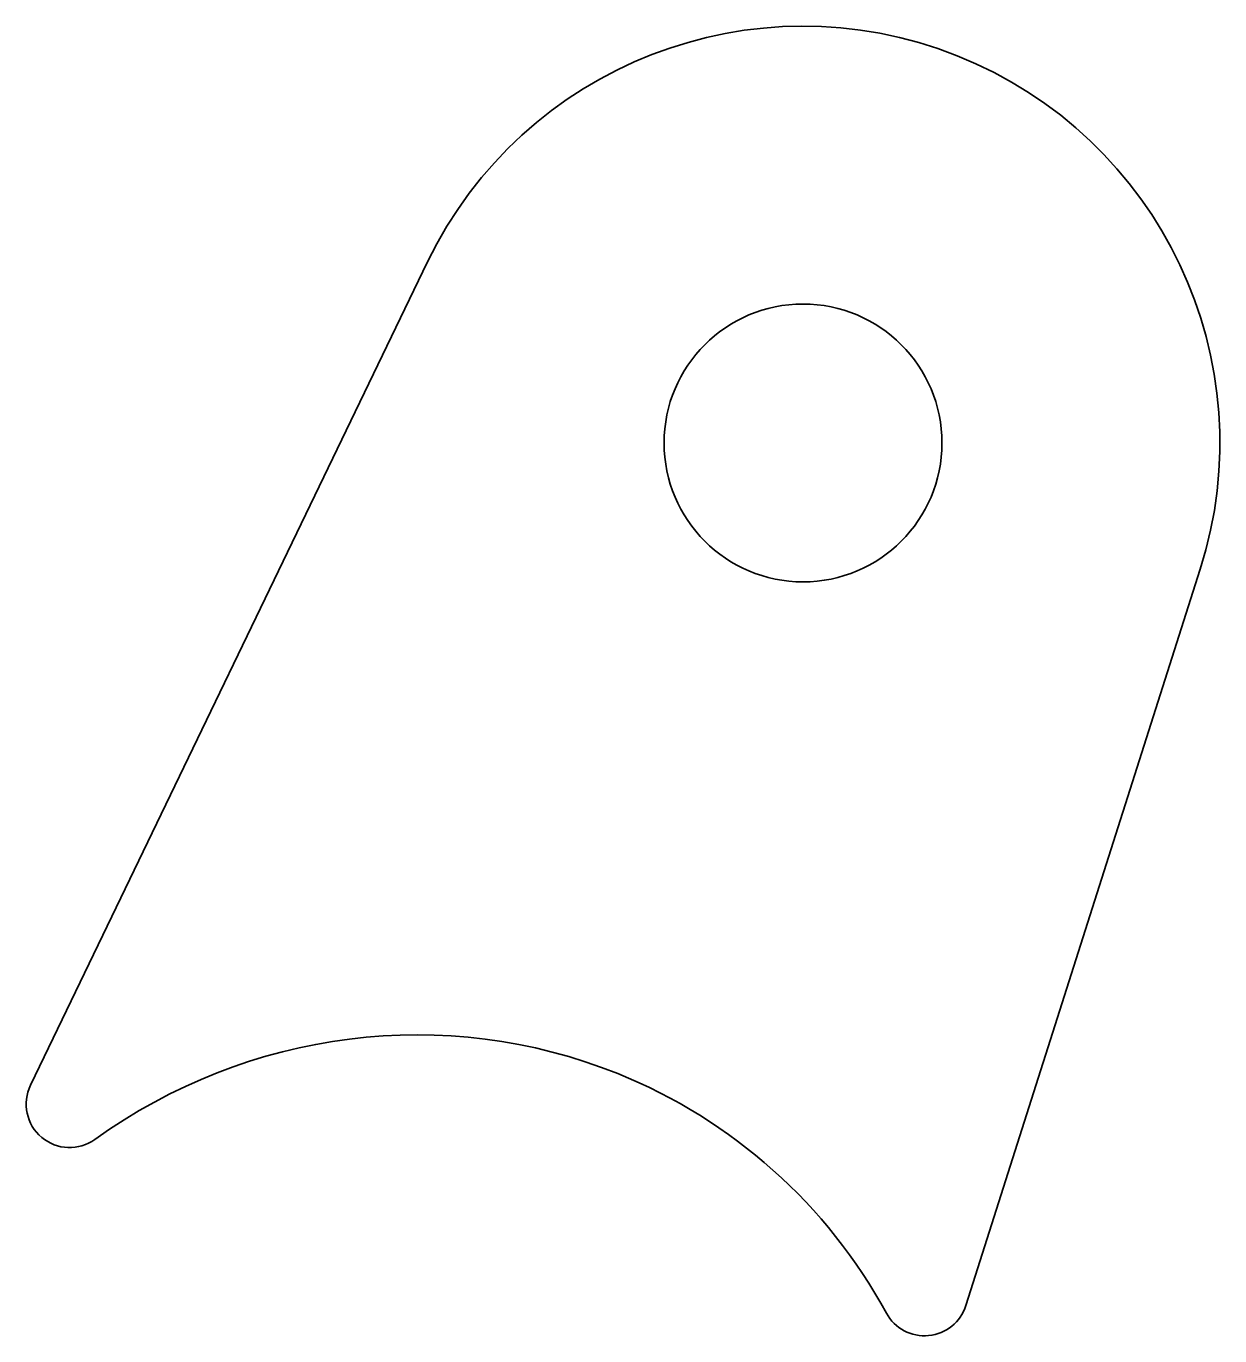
# Model space of a CAD drawing. Extents: x 196.3 to 223.7, y 133.4 to 163.6.
import ezdxf

# ---------------------------------------------------------------- set-up
doc = ezdxf.new("R2010")
doc.units = 0

msp = doc.modelspace()

# ---------------------------------------------------------------- linework, layer by layer
at = {"color": 7, "lineweight": 35}
for p, q in [((205.499374, 158.153381), (196.352936, 139.187744)), ((217.897781, 134.113495), (223.294342, 151.072235))]:
    msp.add_line(p, q, dxfattribs=at)
msp.add_circle((214.146347, 153.983276), 3.2, dxfattribs=at)
for centre, radius, start, end in [((214.146347, 153.983276), 9.6, 342.348035, 154.253675), ((205.292755, 128.085693), 12.260373, 28.511846, 68.028766), ((197.253662, 138.753326), 1, 154.253675, 305.712512), ((216.944855, 134.416718), 1, 208.579829, 342.348035)]:
    msp.add_arc(centre, radius, start, end, dxfattribs=at)
msp.add_ellipse((205.006805, 127.663849), major_axis=(-7.165878, -10.57019), ratio=0.978612, start_param=3.349798082, end_param=4.353621083, dxfattribs=at)

doc.saveas('drawing.dxf')
